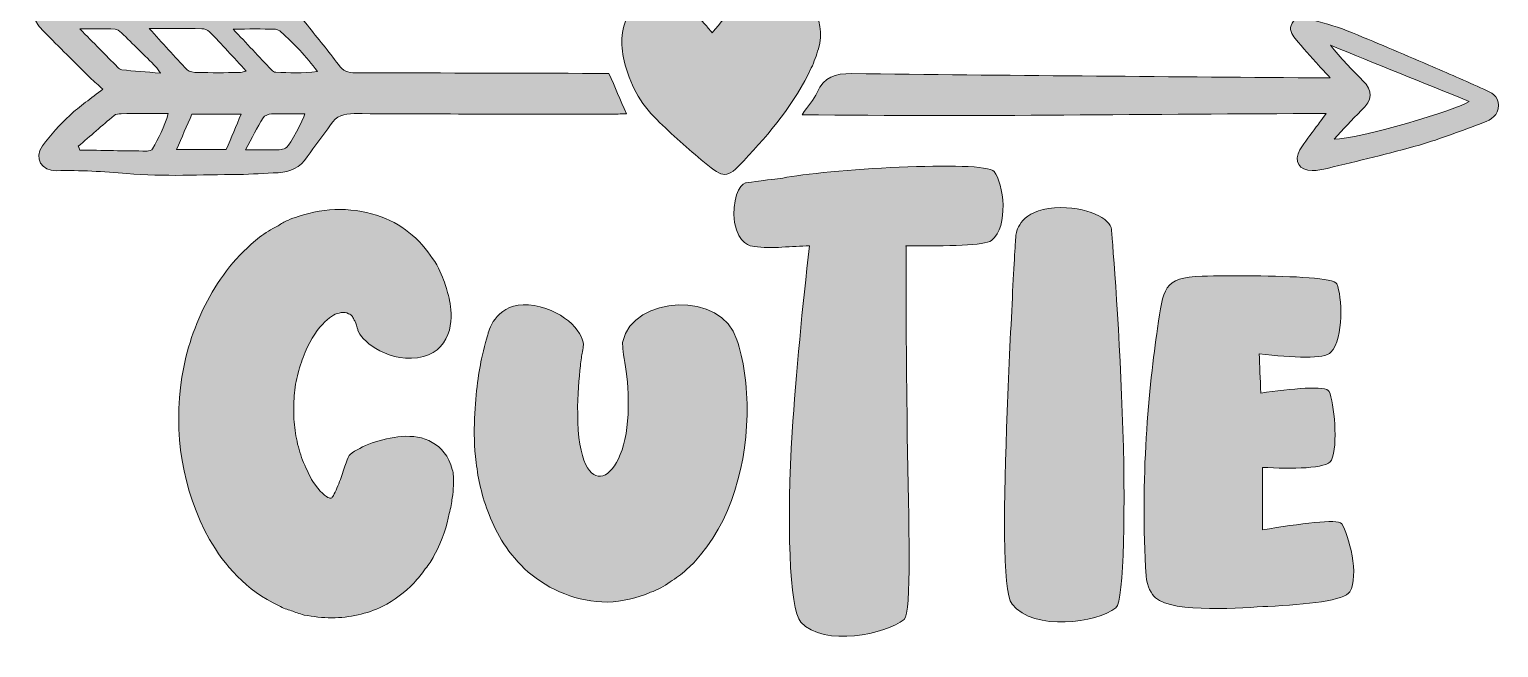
# Model space of a CAD drawing. Header units: inches. Extents: x 146 to 933, y -777 to -306.
# Drawn here: x 256 to 816, y -777 to -542 of the extents above; entities that cross this region are included whole.
import ezdxf

# ---------------------------------------------------------------- set-up
doc = ezdxf.new("R2010")
doc.units = ezdxf.units.IN
doc.header["$MEASUREMENT"] = 0
doc.layers.add('Layer 1', color=7, linetype='Continuous')

# ---------------------------------------------------------------- blocks, each defined once
blk = doc.blocks.new('block 4')
at = {"layer": 'Layer 1', "true_color": 0xffffff}
h = blk.add_hatch(color=7, dxfattribs=at)
h.dxf.hatch_style = 2
edge = h.paths.add_edge_path()
edge.add_spline(control_points=[(623.16, -622.24), (620.47, -624.3), (606.81, -624.3), (590.47, -624.3), (590.67, -624.51), (590.67, -624.92), (590.67, -625.13), (590.67, -625.13), (590.67, -638.38), (590.67, -651), (590.67, -663.21), (590.88, -679.98), (591.09, -696.74), (591.5, -730.06), (592.95, -764), (589.84, -766.69), (583.22, -772.28), (559.21, -777.45), (550.52, -767.73), (545.97, -762.97), (545.14, -728.61), (547.21, -695.29), (548.66, -673.56), (551.14, -646.66), (553.83, -624.3), (547.21, -624.3), (539.35, -625.55), (532.72, -624.51), (531.48, -624.51), (526.72, -623.68), (525.27, -615.41), (524.03, -607.13), (527.14, -600.71), (529.41, -600.3), (529.41, -600.3), (535, -599.47), (543.69, -598.43), (558.59, -595.33), (620.06, -591.4), (624.2, -595.95), (627.72, -600.5), (629.99, -616.85), (623.16, -622.24)], knot_values=[0, 0, 0, 0, 1, 1, 1, 2, 2, 2, 3, 3, 3, 4, 4, 4, 5, 5, 5, 6, 6, 6, 7, 7, 7, 8, 8, 8, 9, 9, 9, 10, 10, 10, 11, 11, 11, 12, 12, 12, 13, 13, 13, 14, 14, 14, 14], degree=3, periodic=1)
h = blk.add_hatch(color=7, dxfattribs=at)
h.dxf.hatch_style = 2
edge = h.paths.add_edge_path()
edge.add_spline(control_points=[(673.04, -687.84), (674.28, -723.23), (673.87, -759.45), (670.56, -762.34), (663.52, -767.93), (639.31, -771.45), (631.03, -760.9), (627.1, -755.72), (627.92, -721.37), (629.17, -687.43), (629.79, -670.66), (630.62, -654.11), (631.24, -641.69), (631.86, -629.07), (632.48, -620.58), (632.48, -620.17), (632.89, -618.1), (634.34, -610.85), (647.17, -609.82), (659.8, -608.99), (668.7, -614.16), (668.9, -618.1), (668.9, -618.1), (671.8, -652.66), (673.04, -687.84)], knot_values=[0, 0, 0, 0, 1, 1, 1, 2, 2, 2, 3, 3, 3, 4, 4, 4, 5, 5, 5, 6, 6, 6, 7, 7, 7, 8, 8, 8, 8], degree=3, periodic=1)
h = blk.add_hatch(color=7, dxfattribs=at)
h.dxf.hatch_style = 2
edge = h.paths.add_edge_path()
edge.add_spline(control_points=[(381.43, -655.56), (381.22, -654.93), (381.01, -654.11), (380.6, -653.07), (380.39, -652.87), (380.19, -652.45), (379.98, -652.04), (379.77, -651.62), (379.77, -651.42), (379.56, -651.21), (379.15, -650.79), (378.74, -650.38), (378.12, -650.17), (377.29, -649.55), (376.46, -649.55), (375.22, -649.76), (373.15, -650.17), (371.7, -650.79), (369.01, -653.28), (366.73, -655.56), (363.63, -659.69), (361.56, -664.87), (360.94, -666.11), (360.52, -667.56), (360.11, -668.59), (359.7, -670.04), (359.08, -671.49), (358.87, -672.73), (358.04, -675.63), (357.63, -678.53), (357.42, -681.42), (357.21, -684.32), (357.21, -687.22), (357.21, -690.32), (357.63, -693.22), (357.83, -696.12), (358.45, -698.81), (359.08, -701.71), (359.9, -704.4), (360.94, -706.88), (362.18, -709.57), (363.21, -712.05), (364.46, -714.12), (367.15, -718.06), (369.63, -720.13), (370.66, -720.33), (370.87, -720.33), (371.08, -720.54), (371.29, -720.54), (371.29, -720.54), (371.29, -720.54), (371.49, -720.54), (371.7, -720.33), (372.11, -719.92), (372.32, -719.5), (373.15, -717.85), (374.18, -715.57), (375.01, -713.3), (376.87, -708.33), (377.7, -704.6), (378.74, -703.78), (382.67, -700.67), (390.53, -697.57), (398.4, -696.95), (402.54, -696.74), (406.47, -697.15), (409.99, -699.22), (413.5, -701.08), (416.2, -704.4), (417.64, -709.57), (418.06, -711.02), (418.27, -712.88), (418.06, -715.78), (418.06, -717.02), (417.85, -718.68), (417.64, -720.54), (417.44, -721.37), (417.44, -722.2), (417.23, -723.23), (417.02, -724.26), (416.82, -725.3), (416.4, -726.33), (415.57, -730.89), (414.13, -736.06), (410.61, -742.48), (410.19, -743.31), (409.78, -744.13), (409.16, -744.96), (408.74, -745.79), (408.12, -746.41), (407.3, -747.44), (406.05, -749.51), (404.61, -750.96), (402.95, -752.82), (399.64, -756.34), (395.5, -759.45), (390.95, -761.72), (385.15, -764.62), (378.53, -766.07), (371.7, -766.07), (368.18, -766.07), (364.66, -765.66), (361.15, -765.03), (359.28, -764.41), (357.63, -764), (356.38, -763.38), (354.73, -762.97), (353.07, -762.34), (351.62, -761.52), (339, -755.72), (330.72, -745.79), (325.13, -736.27), (314.58, -717.44), (311.27, -695.29), (314.58, -674.39), (316.24, -664.04), (319.55, -654.11), (324.31, -645.21), (329.07, -636.31), (335.48, -627.82), (344.17, -620.99), (346.45, -619.34), (348.52, -617.89), (351.21, -616.65), (352.45, -615.82), (353.49, -615.2), (354.94, -614.58), (356.18, -613.96), (357.63, -613.54), (358.87, -613.13), (364.25, -611.27), (369.63, -610.44), (374.8, -610.44), (386.19, -610.44), (396.12, -614.58), (402.33, -620.17), (406.26, -623.48), (408.74, -627), (411.02, -630.31), (412.88, -633.62), (414.33, -636.93), (414.95, -639), (416.4, -643.55), (416.82, -646.04), (416.82, -646.45), (417.23, -648.73), (417.64, -653.9), (415.99, -658.04), (414.13, -662.59), (410.61, -666.11), (404.4, -666.94), (397.98, -667.77), (392.6, -665.9), (388.46, -663.42), (384.74, -661.14), (382.05, -658.25), (381.63, -656.38), (381.63, -656.38), (381.63, -656.18), (381.43, -655.56)], knot_values=[0, 0, 0, 0, 1, 1, 1, 2, 2, 2, 3, 3, 3, 4, 4, 4, 5, 5, 5, 6, 6, 6, 7, 7, 7, 8, 8, 8, 9, 9, 9, 10, 10, 10, 11, 11, 11, 12, 12, 12, 13, 13, 13, 14, 14, 14, 15, 15, 15, 16, 16, 16, 17, 17, 17, 18, 18, 18, 19, 19, 19, 20, 20, 20, 21, 21, 21, 22, 22, 22, 23, 23, 23, 24, 24, 24, 25, 25, 25, 26, 26, 26, 27, 27, 27, 28, 28, 28, 29, 29, 29, 30, 30, 30, 31, 31, 31, 32, 32, 32, 33, 33, 33, 34, 34, 34, 35, 35, 35, 36, 36, 36, 37, 37, 37, 38, 38, 38, 39, 39, 39, 40, 40, 40, 41, 41, 41, 42, 42, 42, 43, 43, 43, 44, 44, 44, 45, 45, 45, 46, 46, 46, 47, 47, 47, 48, 48, 48, 49, 49, 49, 50, 50, 50, 51, 51, 51, 52, 52, 52, 53, 53, 53, 53], degree=3, periodic=1)
h = blk.add_hatch(color=7, dxfattribs=at)
h.dxf.hatch_style = 2
edge = h.paths.add_edge_path()
edge.add_spline(control_points=[(759.76, -756.14), (758.1, -759.45), (743.2, -761.1), (728.51, -761.72), (719.61, -762.14), (692.5, -764.62), (685.67, -758.41), (684.22, -757.17), (682.36, -754.27), (682.15, -750.13), (679.67, -714.12), (683.18, -677.08), (686.49, -655.76), (688.56, -640.66), (688.56, -636.31), (703.47, -635.89), (708.85, -635.69), (715.88, -635.69), (722.92, -635.69), (738.23, -635.89), (753.76, -636.51), (754.79, -638.79), (756.86, -643.34), (757.48, -659.49), (752.51, -664.87), (750.24, -667.56), (738.23, -666.94), (725.19, -665.49), (725.4, -669.83), (725.61, -675.01), (725.82, -680.39), (737.2, -678.74), (750.86, -677.49), (751.89, -679.77), (753.76, -684.12), (755.41, -700.26), (752.72, -706.05), (751.06, -709.36), (737.61, -709.36), (726.44, -708.74), (726.44, -712.67), (726.44, -716.4), (726.44, -732.54), (740.72, -730.27), (755, -728.2), (756.65, -730.27), (759.34, -734.2), (763.48, -750.13), (759.76, -756.14)], knot_values=[0, 0, 0, 0, 1, 1, 1, 2, 2, 2, 3, 3, 3, 4, 4, 4, 5, 5, 5, 6, 6, 6, 7, 7, 7, 8, 8, 8, 9, 9, 9, 10, 10, 10, 11, 11, 11, 12, 12, 12, 13, 13, 13, 14, 14, 14, 15, 15, 15, 16, 16, 16, 16], degree=3, periodic=1)
h = blk.add_hatch(color=7, dxfattribs=at)
h.dxf.hatch_style = 2
edge = h.paths.add_edge_path()
edge.add_spline(control_points=[(467.32, -664.66), (466.91, -666.11), (466.7, -667.77), (466.49, -670.04), (466.08, -674.59), (465.25, -681.22), (465.46, -688.25), (465.46, -725.09), (484.7, -715.37), (484.7, -685.77), (484.91, -678.74), (484.08, -672.94), (483.46, -668.8), (482.63, -664.45), (482.43, -661.76), (482.63, -660.73), (486.36, -643.34), (520.71, -641.28), (526.1, -660.11), (528.58, -667.35), (530.23, -677.29), (530.03, -688.67), (529.41, -711.23), (522.37, -733.58), (506.85, -747.86), (504.99, -749.51), (502.92, -750.96), (500.64, -752.41), (498.36, -754.07), (495.88, -755.52), (493.19, -756.34), (488.02, -758.62), (482.43, -759.86), (476.84, -760.07), (471.04, -760.07), (465.66, -759.03), (460.49, -756.96), (455.32, -755.1), (450.35, -751.79), (446.62, -748.69), (438.97, -741.86), (434.41, -733.99), (431.72, -726.75), (430.27, -723.23), (429.24, -719.92), (428.41, -716.4), (427.58, -713.3), (427.17, -710.19), (426.76, -706.88), (425.93, -700.88), (425.93, -695.29), (426.13, -690.12), (426.55, -679.77), (427.79, -671.91), (429.03, -666.32), (430.27, -660.73), (431.31, -657.83), (431.31, -657.42), (432.14, -654.31), (436.48, -644.79), (448.9, -647.07), (461.32, -649.14), (468.35, -658.45), (467.53, -662.8), (467.53, -662.8), (467.53, -663.42), (467.32, -664.66)], knot_values=[0, 0, 0, 0, 1, 1, 1, 2, 2, 2, 3, 3, 3, 4, 4, 4, 5, 5, 5, 6, 6, 6, 7, 7, 7, 8, 8, 8, 9, 9, 9, 10, 10, 10, 11, 11, 11, 12, 12, 12, 13, 13, 13, 14, 14, 14, 15, 15, 15, 16, 16, 16, 17, 17, 17, 18, 18, 18, 19, 19, 19, 20, 20, 20, 21, 21, 21, 22, 22, 22, 22], degree=3, periodic=1)
at = {"layer": 'Layer 1', "lineweight": 0}
for points, knots in [([(623.16, -622.24), (620.47, -624.3), (606.81, -624.3), (590.47, -624.3), (590.67, -624.51), (590.67, -624.92), (590.67, -625.13), (590.67, -625.13), (590.67, -638.38), (590.67, -651), (590.67, -663.21), (590.88, -679.98), (591.09, -696.74), (591.5, -730.06), (592.95, -764), (589.84, -766.69), (583.22, -772.28), (559.21, -777.45), (550.52, -767.73), (545.97, -762.97), (545.14, -728.61), (547.21, -695.29), (548.66, -673.56), (551.14, -646.66), (553.83, -624.3), (547.21, -624.3), (539.35, -625.55), (532.72, -624.51), (531.48, -624.51), (526.72, -623.68), (525.27, -615.41), (524.03, -607.13), (527.14, -600.71), (529.41, -600.3), (529.41, -600.3), (535, -599.47), (543.69, -598.43), (558.59, -595.33), (620.06, -591.4), (624.2, -595.95), (627.72, -600.5), (629.99, -616.85), (623.16, -622.24)], [0, 0, 0, 0, 1, 1, 1, 2, 2, 2, 3, 3, 3, 4, 4, 4, 5, 5, 5, 6, 6, 6, 7, 7, 7, 8, 8, 8, 9, 9, 9, 10, 10, 10, 11, 11, 11, 12, 12, 12, 13, 13, 13, 14, 14, 14, 14]), ([(673.04, -687.84), (674.28, -723.23), (673.87, -759.45), (670.56, -762.34), (663.52, -767.93), (639.31, -771.45), (631.03, -760.9), (627.1, -755.72), (627.92, -721.37), (629.17, -687.43), (629.79, -670.66), (630.62, -654.11), (631.24, -641.69), (631.86, -629.07), (632.48, -620.58), (632.48, -620.17), (632.89, -618.1), (634.34, -610.85), (647.17, -609.82), (659.8, -608.99), (668.7, -614.16), (668.9, -618.1), (668.9, -618.1), (671.8, -652.66), (673.04, -687.84)], [0, 0, 0, 0, 1, 1, 1, 2, 2, 2, 3, 3, 3, 4, 4, 4, 5, 5, 5, 6, 6, 6, 7, 7, 7, 8, 8, 8, 8]), ([(381.43, -655.56), (381.22, -654.93), (381.01, -654.11), (380.6, -653.07), (380.39, -652.87), (380.19, -652.45), (379.98, -652.04), (379.77, -651.62), (379.77, -651.42), (379.56, -651.21), (379.15, -650.79), (378.74, -650.38), (378.12, -650.17), (377.29, -649.55), (376.46, -649.55), (375.22, -649.76), (373.15, -650.17), (371.7, -650.79), (369.01, -653.28), (366.73, -655.56), (363.63, -659.69), (361.56, -664.87), (360.94, -666.11), (360.52, -667.56), (360.11, -668.59), (359.7, -670.04), (359.08, -671.49), (358.87, -672.73), (358.04, -675.63), (357.63, -678.53), (357.42, -681.42), (357.21, -684.32), (357.21, -687.22), (357.21, -690.32), (357.63, -693.22), (357.83, -696.12), (358.45, -698.81), (359.08, -701.71), (359.9, -704.4), (360.94, -706.88), (362.18, -709.57), (363.21, -712.05), (364.46, -714.12), (367.15, -718.06), (369.63, -720.13), (370.66, -720.33), (370.87, -720.33), (371.08, -720.54), (371.29, -720.54), (371.29, -720.54), (371.29, -720.54), (371.49, -720.54), (371.7, -720.33), (372.11, -719.92), (372.32, -719.5), (373.15, -717.85), (374.18, -715.57), (375.01, -713.3), (376.87, -708.33), (377.7, -704.6), (378.74, -703.78), (382.67, -700.67), (390.53, -697.57), (398.4, -696.95), (402.54, -696.74), (406.47, -697.15), (409.99, -699.22), (413.5, -701.08), (416.2, -704.4), (417.64, -709.57), (418.06, -711.02), (418.27, -712.88), (418.06, -715.78), (418.06, -717.02), (417.85, -718.68), (417.64, -720.54), (417.44, -721.37), (417.44, -722.2), (417.23, -723.23), (417.02, -724.26), (416.82, -725.3), (416.4, -726.33), (415.57, -730.89), (414.13, -736.06), (410.61, -742.48), (410.19, -743.31), (409.78, -744.13), (409.16, -744.96), (408.74, -745.79), (408.12, -746.41), (407.3, -747.44), (406.05, -749.51), (404.61, -750.96), (402.95, -752.82), (399.64, -756.34), (395.5, -759.45), (390.95, -761.72), (385.15, -764.62), (378.53, -766.07), (371.7, -766.07), (368.18, -766.07), (364.66, -765.66), (361.15, -765.03), (359.28, -764.41), (357.63, -764), (356.38, -763.38), (354.73, -762.97), (353.07, -762.34), (351.62, -761.52), (339, -755.72), (330.72, -745.79), (325.13, -736.27), (314.58, -717.44), (311.27, -695.29), (314.58, -674.39), (316.24, -664.04), (319.55, -654.11), (324.31, -645.21), (329.07, -636.31), (335.48, -627.82), (344.17, -620.99), (346.45, -619.34), (348.52, -617.89), (351.21, -616.65), (352.45, -615.82), (353.49, -615.2), (354.94, -614.58), (356.18, -613.96), (357.63, -613.54), (358.87, -613.13), (364.25, -611.27), (369.63, -610.44), (374.8, -610.44), (386.19, -610.44), (396.12, -614.58), (402.33, -620.17), (406.26, -623.48), (408.74, -627), (411.02, -630.31), (412.88, -633.62), (414.33, -636.93), (414.95, -639), (416.4, -643.55), (416.82, -646.04), (416.82, -646.45), (417.23, -648.73), (417.64, -653.9), (415.99, -658.04), (414.13, -662.59), (410.61, -666.11), (404.4, -666.94), (397.98, -667.77), (392.6, -665.9), (388.46, -663.42), (384.74, -661.14), (382.05, -658.25), (381.63, -656.38), (381.63, -656.38), (381.63, -656.18), (381.43, -655.56)], [0, 0, 0, 0, 1, 1, 1, 2, 2, 2, 3, 3, 3, 4, 4, 4, 5, 5, 5, 6, 6, 6, 7, 7, 7, 8, 8, 8, 9, 9, 9, 10, 10, 10, 11, 11, 11, 12, 12, 12, 13, 13, 13, 14, 14, 14, 15, 15, 15, 16, 16, 16, 17, 17, 17, 18, 18, 18, 19, 19, 19, 20, 20, 20, 21, 21, 21, 22, 22, 22, 23, 23, 23, 24, 24, 24, 25, 25, 25, 26, 26, 26, 27, 27, 27, 28, 28, 28, 29, 29, 29, 30, 30, 30, 31, 31, 31, 32, 32, 32, 33, 33, 33, 34, 34, 34, 35, 35, 35, 36, 36, 36, 37, 37, 37, 38, 38, 38, 39, 39, 39, 40, 40, 40, 41, 41, 41, 42, 42, 42, 43, 43, 43, 44, 44, 44, 45, 45, 45, 46, 46, 46, 47, 47, 47, 48, 48, 48, 49, 49, 49, 50, 50, 50, 51, 51, 51, 52, 52, 52, 53, 53, 53, 53]), ([(759.76, -756.14), (758.1, -759.45), (743.2, -761.1), (728.51, -761.72), (719.61, -762.14), (692.5, -764.62), (685.67, -758.41), (684.22, -757.17), (682.36, -754.27), (682.15, -750.13), (679.67, -714.12), (683.18, -677.08), (686.49, -655.76), (688.56, -640.66), (688.56, -636.31), (703.47, -635.89), (708.85, -635.69), (715.88, -635.69), (722.92, -635.69), (738.23, -635.89), (753.76, -636.51), (754.79, -638.79), (756.86, -643.34), (757.48, -659.49), (752.51, -664.87), (750.24, -667.56), (738.23, -666.94), (725.19, -665.49), (725.4, -669.83), (725.61, -675.01), (725.82, -680.39), (737.2, -678.74), (750.86, -677.49), (751.89, -679.77), (753.76, -684.12), (755.41, -700.26), (752.72, -706.05), (751.06, -709.36), (737.61, -709.36), (726.44, -708.74), (726.44, -712.67), (726.44, -716.4), (726.44, -732.54), (740.72, -730.27), (755, -728.2), (756.65, -730.27), (759.34, -734.2), (763.48, -750.13), (759.76, -756.14)], [0, 0, 0, 0, 1, 1, 1, 2, 2, 2, 3, 3, 3, 4, 4, 4, 5, 5, 5, 6, 6, 6, 7, 7, 7, 8, 8, 8, 9, 9, 9, 10, 10, 10, 11, 11, 11, 12, 12, 12, 13, 13, 13, 14, 14, 14, 15, 15, 15, 16, 16, 16, 16]), ([(467.32, -664.66), (466.91, -666.11), (466.7, -667.77), (466.49, -670.04), (466.08, -674.59), (465.25, -681.22), (465.46, -688.25), (465.46, -725.09), (484.7, -715.37), (484.7, -685.77), (484.91, -678.74), (484.08, -672.94), (483.46, -668.8), (482.63, -664.45), (482.43, -661.76), (482.63, -660.73), (486.36, -643.34), (520.71, -641.28), (526.1, -660.11), (528.58, -667.35), (530.23, -677.29), (530.03, -688.67), (529.41, -711.23), (522.37, -733.58), (506.85, -747.86), (504.99, -749.51), (502.92, -750.96), (500.64, -752.41), (498.36, -754.07), (495.88, -755.52), (493.19, -756.34), (488.02, -758.62), (482.43, -759.86), (476.84, -760.07), (471.04, -760.07), (465.66, -759.03), (460.49, -756.96), (455.32, -755.1), (450.35, -751.79), (446.62, -748.69), (438.97, -741.86), (434.41, -733.99), (431.72, -726.75), (430.27, -723.23), (429.24, -719.92), (428.41, -716.4), (427.58, -713.3), (427.17, -710.19), (426.76, -706.88), (425.93, -700.88), (425.93, -695.29), (426.13, -690.12), (426.55, -679.77), (427.79, -671.91), (429.03, -666.32), (430.27, -660.73), (431.31, -657.83), (431.31, -657.42), (432.14, -654.31), (436.48, -644.79), (448.9, -647.07), (461.32, -649.14), (468.35, -658.45), (467.53, -662.8), (467.53, -662.8), (467.53, -663.42), (467.32, -664.66)], [0, 0, 0, 0, 1, 1, 1, 2, 2, 2, 3, 3, 3, 4, 4, 4, 5, 5, 5, 6, 6, 6, 7, 7, 7, 8, 8, 8, 9, 9, 9, 10, 10, 10, 11, 11, 11, 12, 12, 12, 13, 13, 13, 14, 14, 14, 15, 15, 15, 16, 16, 16, 17, 17, 17, 18, 18, 18, 19, 19, 19, 20, 20, 20, 21, 21, 21, 22, 22, 22, 22])]:
    blk.add_open_spline(points, degree=3, knots=knots, dxfattribs=at)
blk = doc.blocks.new('block 5')
at = {"layer": 'Layer 1', "true_color": 0xe43b40}
h = blk.add_hatch(color=13, dxfattribs=at)
h.dxf.hatch_style = 2
edge = h.paths.add_edge_path()
edge.add_spline(control_points=[(516.68, -543.09), (519.97, -539.25), (522.7, -535.8), (525.72, -532.63), (531.05, -527.02), (537.72, -525.1), (545.32, -526.01), (549.71, -526.54), (552.91, -528.87), (554.99, -532.66), (557.84, -537.85), (558.89, -543.37), (557.19, -549.17), (556.46, -551.66), (555.58, -554.14), (554.48, -556.49), (548.16, -569.93), (538.78, -581.24), (528.72, -591.9), (522.18, -598.81), (521.22, -598.62), (513.74, -592.47), (507.46, -587.29), (501.4, -581.83), (495.57, -576.15), (489.24, -570), (485.18, -562.38), (483.15, -553.78), (481.6, -547.23), (481.94, -540.81), (485.4, -534.84), (489.97, -526.96), (498.21, -525.23), (505.3, -530.94), (508.44, -533.48), (511.02, -536.72), (513.81, -539.67), (514.79, -540.7), (515.64, -541.84), (516.68, -543.09)], knot_values=[0, 0, 0, 0, 1, 1, 1, 2, 2, 2, 3, 3, 3, 4, 4, 4, 5, 5, 5, 6, 6, 6, 7, 7, 7, 8, 8, 8, 9, 9, 9, 10, 10, 10, 11, 11, 11, 12, 12, 12, 13, 13, 13, 13], degree=3, periodic=1)
h = blk.add_hatch(color=13, dxfattribs=at)
h.dxf.hatch_style = 2
edge = h.paths.add_edge_path()
edge.add_spline(control_points=[(477.36, -558.53), (479.63, -563.77), (481.69, -568.51), (484.04, -573.92), (481.76, -573.99), (479.91, -574.1), (478.06, -574.09), (445.45, -574.06), (412.85, -574.08), (380.25, -573.87), (376.29, -573.85), (373.5, -574.68), (371.27, -578.13), (368.54, -582.36), (365.1, -586.14), (362.34, -590.36), (359.65, -594.47), (355.95, -596.19), (351.28, -596.4), (346.23, -596.63), (341.18, -597.03), (336.13, -597.06), (321.97, -597.16), (307.81, -597.98), (293.63, -596.72), (284.71, -595.93), (275.72, -595.45), (266.78, -595.65), (261.13, -595.79), (257.97, -590.91), (261.45, -586.17), (264.51, -582), (268.04, -578.09), (271.82, -574.56), (275.61, -571.01), (279.97, -568.08), (284.47, -564.57), (282.81, -563.09), (281.12, -561.71), (279.58, -560.18), (273.67, -554.34), (267.79, -548.46), (261.93, -542.57), (261.12, -541.76), (260.37, -540.89), (259.7, -539.97), (256.44, -535.5), (258.15, -531.75), (263.73, -531.13), (264.54, -531.04), (265.36, -531.04), (266.17, -531.06), (293.54, -531.74), (320.91, -532.56), (348.29, -533.03), (354.46, -533.13), (358.85, -535.56), (362.46, -540.21), (366.35, -545.23), (370.5, -550.06), (374.21, -555.21), (375.96, -557.64), (377.84, -558.37), (380.71, -558.37), (409.57, -558.35), (438.42, -558.46), (467.27, -558.53), (470.53, -558.54), (473.78, -558.53), (477.36, -558.53)], knot_values=[0, 0, 0, 0, 1, 1, 1, 2, 2, 2, 3, 3, 3, 4, 4, 4, 5, 5, 5, 6, 6, 6, 7, 7, 7, 8, 8, 8, 9, 9, 9, 10, 10, 10, 11, 11, 11, 12, 12, 12, 13, 13, 13, 14, 14, 14, 15, 15, 15, 16, 16, 16, 17, 17, 17, 18, 18, 18, 19, 19, 19, 20, 20, 20, 21, 21, 21, 22, 22, 22, 23, 23, 23, 23], degree=3, periodic=1)
edge = h.paths.add_edge_path()
edge.add_spline(control_points=[(302.12, -541.46), (307.16, -547), (311.74, -552.21), (316.56, -557.18), (317.39, -558.04), (319.23, -558.18), (320.62, -558.21), (325.82, -558.32), (331.02, -558.27), (336.22, -558.23), (337.06, -558.22), (337.89, -557.91), (339.12, -557.66), (334.22, -552.37), (329.74, -547.46), (325.13, -542.67), (324.45, -541.96), (323.15, -541.53), (322.12, -541.51), (315.48, -541.41), (308.84, -541.46), (302.12, -541.46)], knot_values=[0, 0, 0, 0, 1, 1, 1, 2, 2, 2, 3, 3, 3, 4, 4, 4, 5, 5, 5, 6, 6, 6, 7, 7, 7, 7], degree=3, periodic=1)
edge = h.paths.add_edge_path()
edge.add_spline(control_points=[(275.09, -586.34), (275.28, -586.81), (275.46, -587.29), (275.65, -587.77), (284.2, -587.91), (292.76, -588.07), (301.31, -588.15), (302.03, -588.16), (303.14, -587.79), (303.42, -587.26), (305.58, -583.19), (307.86, -579.16), (309.39, -573.87), (302.81, -573.87), (297.13, -573.84), (291.45, -573.9), (290.52, -573.92), (289.38, -574.07), (288.72, -574.62), (284.12, -578.46), (279.62, -582.42), (275.09, -586.34)], knot_values=[0, 0, 0, 0, 1, 1, 1, 2, 2, 2, 3, 3, 3, 4, 4, 4, 5, 5, 5, 6, 6, 6, 7, 7, 7, 7], degree=3, periodic=1)
edge = h.paths.add_edge_path()
edge.add_spline(control_points=[(334.1, -541.63), (339.25, -547.14), (343.96, -552.21), (348.7, -557.23), (349.12, -557.67), (349.8, -558.11), (350.37, -558.12), (355.46, -558.23), (360.57, -558.65), (366.22, -557.81), (361.95, -551.88), (357.21, -547.25), (352.33, -542.75), (351.77, -542.23), (350.93, -541.69), (350.22, -541.68), (345.1, -541.58), (339.97, -541.63), (334.1, -541.63)], knot_values=[0, 0, 0, 0, 1, 1, 1, 2, 2, 2, 3, 3, 3, 4, 4, 4, 5, 5, 5, 6, 6, 6, 6], degree=3, periodic=1)
edge = h.paths.add_edge_path()
edge.add_spline(control_points=[(318.4, -574.05), (316.45, -578.52), (314.53, -582.93), (312.5, -587.61), (319.22, -587.61), (325.46, -587.61), (331.48, -587.61), (333.43, -582.94), (335.21, -578.67), (337.14, -574.05), (330.6, -574.05), (324.62, -574.05), (318.4, -574.05)], knot_values=[0, 0, 0, 0, 1, 1, 1, 2, 2, 2, 3, 3, 3, 4, 4, 4, 4], degree=3, periodic=1)
edge = h.paths.add_edge_path()
edge.add_spline(control_points=[(275.66, -541.56), (280.96, -546.94), (285.51, -551.56), (290.09, -556.17), (290.53, -556.61), (291.12, -557.16), (291.68, -557.21), (296.27, -557.66), (300.87, -558.01), (306.4, -558.46), (305.39, -557.01), (305.12, -556.46), (304.7, -556.05), (300.32, -551.7), (295.93, -547.35), (291.49, -543.06), (290.82, -542.42), (289.9, -541.66), (289.08, -541.63), (284.92, -541.49), (280.77, -541.56), (275.66, -541.56)], knot_values=[0, 0, 0, 0, 1, 1, 1, 2, 2, 2, 3, 3, 3, 4, 4, 4, 5, 5, 5, 6, 6, 6, 7, 7, 7, 7], degree=3, periodic=1)
edge = h.paths.add_edge_path()
edge.add_spline(control_points=[(338.81, -587.69), (343.02, -587.69), (346.25, -587.7), (349.48, -587.69), (350.46, -587.69), (351.45, -587.74), (352.4, -587.57), (353.16, -587.44), (353.97, -587.16), (354.57, -586.7), (355.83, -585.74), (360.92, -576.17), (361.43, -573.94), (357.16, -573.94), (352.94, -573.84), (348.73, -574.01), (347.61, -574.06), (346.03, -574.65), (345.51, -575.5), (343.25, -579.2), (341.3, -583.09), (338.81, -587.69)], knot_values=[0, 0, 0, 0, 1, 1, 1, 2, 2, 2, 3, 3, 3, 4, 4, 4, 5, 5, 5, 6, 6, 6, 7, 7, 7, 7], degree=3, periodic=1)
h = blk.add_hatch(color=13, dxfattribs=at)
h.dxf.hatch_style = 2
edge = h.paths.add_edge_path()
edge.add_spline(control_points=[(750.71, -573.86), (683.68, -573.97), (617.85, -575.16), (550.96, -574.29), (553.2, -571.01), (555.38, -568.6), (556.68, -565.79), (559.38, -559.95), (563.58, -558.55), (569.88, -558.63), (628.42, -559.37), (686.96, -559.75), (745.5, -560.24), (747.39, -560.25), (749.27, -560.24), (752.3, -560.24), (750.29, -558.09), (749.08, -556.87), (747.94, -555.58), (744.92, -552.17), (741.86, -548.79), (738.97, -545.27), (737.63, -543.63), (736.41, -541.68), (737.74, -539.45), (739.19, -537.04), (741.67, -537.14), (743.86, -537.72), (748.89, -539.05), (753.96, -540.38), (758.78, -542.3), (769.23, -546.46), (779.54, -550.96), (789.88, -555.39), (796.92, -558.4), (803.93, -561.46), (810.9, -564.62), (813.56, -565.83), (816.47, -567.07), (816.44, -570.72), (816.4, -574.47), (813.62, -576.19), (810.7, -577.28), (802.63, -580.32), (794.56, -583.48), (786.29, -585.86), (774.7, -589.18), (762.93, -591.87), (751.23, -594.77), (749.34, -595.23), (747.37, -595.59), (745.44, -595.6), (740.52, -595.63), (738.28, -592), (740.74, -587.69), (742.51, -584.6), (744.88, -581.85), (746.99, -578.95), (748.01, -577.54), (749.04, -576.14), (750.71, -573.86)], knot_values=[0, 0, 0, 0, 1, 1, 1, 2, 2, 2, 3, 3, 3, 4, 4, 4, 5, 5, 5, 6, 6, 6, 7, 7, 7, 8, 8, 8, 9, 9, 9, 10, 10, 10, 11, 11, 11, 12, 12, 12, 13, 13, 13, 14, 14, 14, 15, 15, 15, 16, 16, 16, 17, 17, 17, 18, 18, 18, 19, 19, 19, 20, 20, 20, 20], degree=3, periodic=1)
edge = h.paths.add_edge_path()
edge.add_spline(control_points=[(753.82, -583.64), (762.87, -583.7), (801.19, -572.33), (805.22, -569.22), (787.46, -562.03), (769.92, -554.94), (752.37, -547.84), (756.21, -552.67), (760.39, -556.96), (764.62, -561.2), (768.7, -565.28), (768.39, -568.72), (764.11, -572.73), (760.46, -576.14), (757.23, -579.99), (753.82, -583.64)], knot_values=[0, 0, 0, 0, 1, 1, 1, 2, 2, 2, 3, 3, 3, 4, 4, 4, 5, 5, 5, 5], degree=3, periodic=1)
at = {"layer": 'Layer 1', "lineweight": 0}
for points, knots in [([(516.68, -543.09), (519.97, -539.25), (522.7, -535.8), (525.72, -532.63), (531.05, -527.02), (537.72, -525.1), (545.32, -526.01), (549.71, -526.54), (552.91, -528.87), (554.99, -532.66), (557.84, -537.85), (558.89, -543.37), (557.19, -549.17), (556.46, -551.66), (555.58, -554.14), (554.48, -556.49), (548.16, -569.93), (538.78, -581.24), (528.72, -591.9), (522.18, -598.81), (521.22, -598.62), (513.74, -592.47), (507.46, -587.29), (501.4, -581.83), (495.57, -576.15), (489.24, -570), (485.18, -562.38), (483.15, -553.78), (481.6, -547.23), (481.94, -540.81), (485.4, -534.84), (489.97, -526.96), (498.21, -525.23), (505.3, -530.94), (508.44, -533.48), (511.02, -536.72), (513.81, -539.67), (514.79, -540.7), (515.64, -541.84), (516.68, -543.09)], [0, 0, 0, 0, 1, 1, 1, 2, 2, 2, 3, 3, 3, 4, 4, 4, 5, 5, 5, 6, 6, 6, 7, 7, 7, 8, 8, 8, 9, 9, 9, 10, 10, 10, 11, 11, 11, 12, 12, 12, 13, 13, 13, 13]), ([(477.36, -558.53), (479.63, -563.77), (481.69, -568.51), (484.04, -573.92), (481.76, -573.99), (479.91, -574.1), (478.06, -574.09), (445.45, -574.06), (412.85, -574.08), (380.25, -573.87), (376.29, -573.85), (373.5, -574.68), (371.27, -578.13), (368.54, -582.36), (365.1, -586.14), (362.34, -590.36), (359.65, -594.47), (355.95, -596.19), (351.28, -596.4), (346.23, -596.63), (341.18, -597.03), (336.13, -597.06), (321.97, -597.16), (307.81, -597.98), (293.63, -596.72), (284.71, -595.93), (275.72, -595.45), (266.78, -595.65), (261.13, -595.79), (257.97, -590.91), (261.45, -586.17), (264.51, -582), (268.04, -578.09), (271.82, -574.56), (275.61, -571.01), (279.97, -568.08), (284.47, -564.57), (282.81, -563.09), (281.12, -561.71), (279.58, -560.18), (273.67, -554.34), (267.79, -548.46), (261.93, -542.57), (261.12, -541.76), (260.37, -540.89), (259.7, -539.97), (256.44, -535.5), (258.15, -531.75), (263.73, -531.13), (264.54, -531.04), (265.36, -531.04), (266.17, -531.06), (293.54, -531.74), (320.91, -532.56), (348.29, -533.03), (354.46, -533.13), (358.85, -535.56), (362.46, -540.21), (366.35, -545.23), (370.5, -550.06), (374.21, -555.21), (375.96, -557.64), (377.84, -558.37), (380.71, -558.37), (409.57, -558.35), (438.42, -558.46), (467.27, -558.53), (470.53, -558.54), (473.78, -558.53), (477.36, -558.53)], [0, 0, 0, 0, 1, 1, 1, 2, 2, 2, 3, 3, 3, 4, 4, 4, 5, 5, 5, 6, 6, 6, 7, 7, 7, 8, 8, 8, 9, 9, 9, 10, 10, 10, 11, 11, 11, 12, 12, 12, 13, 13, 13, 14, 14, 14, 15, 15, 15, 16, 16, 16, 17, 17, 17, 18, 18, 18, 19, 19, 19, 20, 20, 20, 21, 21, 21, 22, 22, 22, 23, 23, 23, 23]), ([(750.71, -573.86), (683.68, -573.97), (617.85, -575.16), (550.96, -574.29), (553.2, -571.01), (555.38, -568.6), (556.68, -565.79), (559.38, -559.95), (563.58, -558.55), (569.88, -558.63), (628.42, -559.37), (686.96, -559.75), (745.5, -560.24), (747.39, -560.25), (749.27, -560.24), (752.3, -560.24), (750.29, -558.09), (749.08, -556.87), (747.94, -555.58), (744.92, -552.17), (741.86, -548.79), (738.97, -545.27), (737.63, -543.63), (736.41, -541.68), (737.74, -539.45), (739.19, -537.04), (741.67, -537.14), (743.86, -537.72), (748.89, -539.05), (753.96, -540.38), (758.78, -542.3), (769.23, -546.46), (779.54, -550.96), (789.88, -555.39), (796.92, -558.4), (803.93, -561.46), (810.9, -564.62), (813.56, -565.83), (816.47, -567.07), (816.44, -570.72), (816.4, -574.47), (813.62, -576.19), (810.7, -577.28), (802.63, -580.32), (794.56, -583.48), (786.29, -585.86), (774.7, -589.18), (762.93, -591.87), (751.23, -594.77), (749.34, -595.23), (747.37, -595.59), (745.44, -595.6), (740.52, -595.63), (738.28, -592), (740.74, -587.69), (742.51, -584.6), (744.88, -581.85), (746.99, -578.95), (748.01, -577.54), (749.04, -576.14), (750.71, -573.86)], [0, 0, 0, 0, 1, 1, 1, 2, 2, 2, 3, 3, 3, 4, 4, 4, 5, 5, 5, 6, 6, 6, 7, 7, 7, 8, 8, 8, 9, 9, 9, 10, 10, 10, 11, 11, 11, 12, 12, 12, 13, 13, 13, 14, 14, 14, 15, 15, 15, 16, 16, 16, 17, 17, 17, 18, 18, 18, 19, 19, 19, 20, 20, 20, 20]), ([(275.66, -541.56), (280.96, -546.94), (285.51, -551.56), (290.09, -556.17), (290.53, -556.61), (291.12, -557.16), (291.68, -557.21), (296.27, -557.66), (300.87, -558.01), (306.4, -558.46), (305.39, -557.01), (305.12, -556.46), (304.7, -556.05), (300.32, -551.7), (295.93, -547.35), (291.49, -543.06), (290.82, -542.42), (289.9, -541.66), (289.08, -541.63), (284.92, -541.49), (280.77, -541.56), (275.66, -541.56)], [0, 0, 0, 0, 1, 1, 1, 2, 2, 2, 3, 3, 3, 4, 4, 4, 5, 5, 5, 6, 6, 6, 7, 7, 7, 7]), ([(302.12, -541.46), (307.16, -547), (311.74, -552.21), (316.56, -557.18), (317.39, -558.04), (319.23, -558.18), (320.62, -558.21), (325.82, -558.32), (331.02, -558.27), (336.22, -558.23), (337.06, -558.22), (337.89, -557.91), (339.12, -557.66), (334.22, -552.37), (329.74, -547.46), (325.13, -542.67), (324.45, -541.96), (323.15, -541.53), (322.12, -541.51), (315.48, -541.41), (308.84, -541.46), (302.12, -541.46)], [0, 0, 0, 0, 1, 1, 1, 2, 2, 2, 3, 3, 3, 4, 4, 4, 5, 5, 5, 6, 6, 6, 7, 7, 7, 7]), ([(334.1, -541.63), (339.25, -547.14), (343.96, -552.21), (348.7, -557.23), (349.12, -557.67), (349.8, -558.11), (350.37, -558.12), (355.46, -558.23), (360.57, -558.65), (366.22, -557.81), (361.95, -551.88), (357.21, -547.25), (352.33, -542.75), (351.77, -542.23), (350.93, -541.69), (350.22, -541.68), (345.1, -541.58), (339.97, -541.63), (334.1, -541.63)], [0, 0, 0, 0, 1, 1, 1, 2, 2, 2, 3, 3, 3, 4, 4, 4, 5, 5, 5, 6, 6, 6, 6]), ([(753.82, -583.64), (762.87, -583.7), (801.19, -572.33), (805.22, -569.22), (787.46, -562.03), (769.92, -554.94), (752.37, -547.84), (756.21, -552.67), (760.39, -556.96), (764.62, -561.2), (768.7, -565.28), (768.39, -568.72), (764.11, -572.73), (760.46, -576.14), (757.23, -579.99), (753.82, -583.64)], [0, 0, 0, 0, 1, 1, 1, 2, 2, 2, 3, 3, 3, 4, 4, 4, 5, 5, 5, 5]), ([(275.09, -586.34), (275.28, -586.81), (275.46, -587.29), (275.65, -587.77), (284.2, -587.91), (292.76, -588.07), (301.31, -588.15), (302.03, -588.16), (303.14, -587.79), (303.42, -587.26), (305.58, -583.19), (307.86, -579.16), (309.39, -573.87), (302.81, -573.87), (297.13, -573.84), (291.45, -573.9), (290.52, -573.92), (289.38, -574.07), (288.72, -574.62), (284.12, -578.46), (279.62, -582.42), (275.09, -586.34)], [0, 0, 0, 0, 1, 1, 1, 2, 2, 2, 3, 3, 3, 4, 4, 4, 5, 5, 5, 6, 6, 6, 7, 7, 7, 7]), ([(318.4, -574.05), (316.45, -578.52), (314.53, -582.93), (312.5, -587.61), (319.22, -587.61), (325.46, -587.61), (331.48, -587.61), (333.43, -582.94), (335.21, -578.67), (337.14, -574.05), (330.6, -574.05), (324.62, -574.05), (318.4, -574.05)], [0, 0, 0, 0, 1, 1, 1, 2, 2, 2, 3, 3, 3, 4, 4, 4, 4]), ([(338.81, -587.69), (343.02, -587.69), (346.25, -587.7), (349.48, -587.69), (350.46, -587.69), (351.45, -587.74), (352.4, -587.57), (353.16, -587.44), (353.97, -587.16), (354.57, -586.7), (355.83, -585.74), (360.92, -576.17), (361.43, -573.94), (357.16, -573.94), (352.94, -573.84), (348.73, -574.01), (347.61, -574.06), (346.03, -574.65), (345.51, -575.5), (343.25, -579.2), (341.3, -583.09), (338.81, -587.69)], [0, 0, 0, 0, 1, 1, 1, 2, 2, 2, 3, 3, 3, 4, 4, 4, 5, 5, 5, 6, 6, 6, 7, 7, 7, 7])]:
    blk.add_open_spline(points, degree=3, knots=knots, dxfattribs=at)
blk = doc.blocks.new('block 2')
at = {"layer": 'Layer 1'}
for name in ['block 5', 'block 4']:
    blk.add_blockref(name, (0, 0), dxfattribs=at)

msp = doc.modelspace()

# ---------------------------------------------------------------- block references
at = {"layer": 'Layer 1'}
msp.add_blockref('block 2', (0, 0), dxfattribs=at)

doc.saveas('drawing.dxf')
